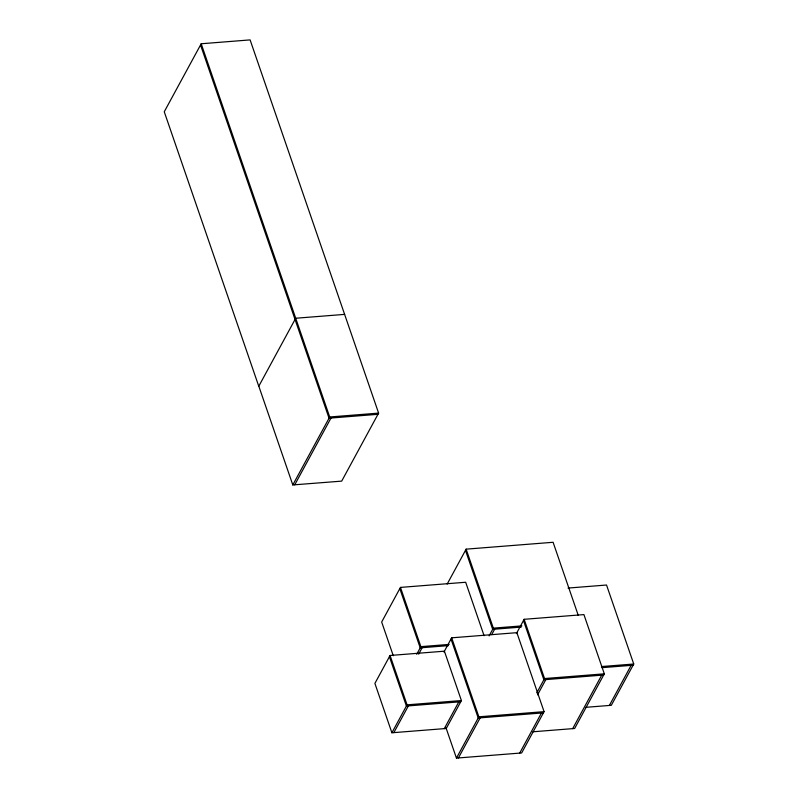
<?xml version="1.0" encoding="UTF-8"?>
<svg xmlns="http://www.w3.org/2000/svg" width="798" height="798" viewBox="0 0 798 798"><rect width="100%" height="100%" fill="white"/><g stroke="black" fill="none" stroke-linecap="round" stroke-linejoin="round"><path stroke-width="1.2" d="M258.811 386.192L292.806 484.935L341.684 481.124L378.611 413.115L250.103 39.9L201.196 43.76L164.258 111.78L258.771 386.262L295.699 318.242L344.616 314.382M292.806 484.935L329.704 416.975L201.196 43.76M294.731 484.835L331 418.022M484.077 635.697L465.683 582.261L400.466 587.408L381.673 622.021L393.274 655.707M390.062 655.477L374.9 683.407L391.898 732.773L446.242 728.484L461.404 700.554L444.406 651.188L390.062 655.477L407.06 704.843L391.898 732.773M447.179 584.066L466.132 549.154L553.094 542.281L578.261 615.378M416.696 654.32L420.865 646.649L400.466 587.408M418.651 654.16L422.162 647.697M393.853 732.614L408.367 705.891M443.947 652.026L451.668 637.821L516.875 632.674L544.076 711.656L521.653 752.953L456.446 758.1L445.883 727.447M489.134 635.866L493.334 628.136L466.132 549.154M491.688 634.619L494.64 629.183M444.286 728.634L458.8 701.911M516.376 633.602L524.136 619.308L583.917 614.59L604.315 673.831L574.64 728.484L532.954 731.776M456.446 758.1L478.86 716.813L451.668 637.821M458.401 757.95L480.167 717.861M536.775 692.844L544.535 678.549L524.136 619.308M537.543 694.868L545.832 679.597M519.697 753.103L541.463 713.013M572.685 728.634L601.702 675.188M609.363 705.462L631.128 665.372M568.026 588.066L606.54 585.024L633.742 664.016L611.318 705.302L585.872 707.317M329.704 416.975L378.611 413.115M377.963 414.312L329.045 418.182L200.537 44.967M493.334 628.136L521.902 625.881M521.254 627.088L492.685 629.343L465.483 550.351M420.865 646.649L449.164 644.415M448.506 645.622L420.207 647.856L399.808 588.615M601.443 666.559L633.742 664.016M602.031 667.667L633.083 665.213M544.535 678.549L604.315 673.831M603.657 675.028L543.877 679.756L523.478 620.515M407.06 704.843L461.404 700.554M460.755 701.751L406.411 706.05L389.404 656.674M478.86 716.813L544.076 711.656M543.428 712.863L478.211 718.01L451.01 639.028"/></g></svg>
